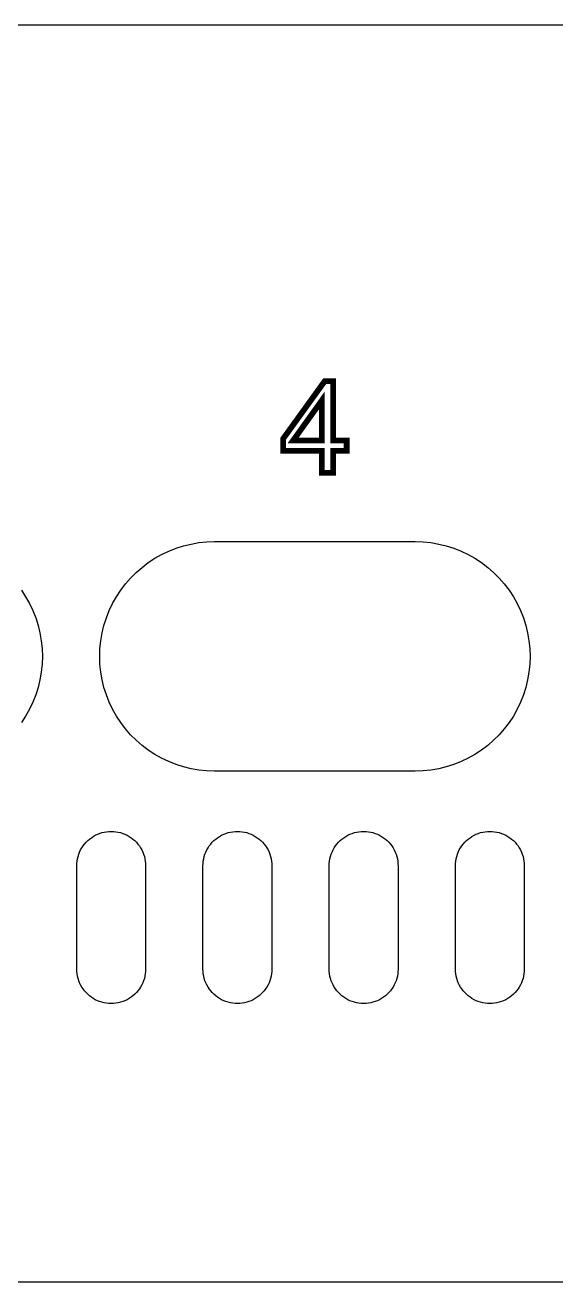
# Model space of a CAD drawing. Header units: metres. Extents: x -109 to 109, y -1 to 43.
# Drawn here: x -72.6 to -54.1, y -1.2 to 42.6 of the extents above; entities that cross this region are included whole.
import ezdxf

# ---------------------------------------------------------------- set-up
doc = ezdxf.new("R2010")
doc.units = ezdxf.units.M
doc.layers.add('CUT', color=1, linetype='Continuous')
doc.layers.add('MARK', color=5, linetype='Continuous')

msp = doc.modelspace()

# ---------------------------------------------------------------- linework, layer by layer
at = {"layer": 'CUT'}
for points in [[(-109, -1.2), (109, -1.2), (109, -1.2), (109, 42.6), (109, 42.6), (-109, 42.6), (-109, 42.6), (-109, -1.2)], [(-58.999, 16.6), (-66.001, 16.6), (-66.001, 16.6), (-66.274, 16.609), (-66.546, 16.637), (-66.815, 16.684), (-67.08, 16.748), (-67.34, 16.831), (-67.594, 16.931), (-67.841, 17.048), (-68.079, 17.182), (-68.307, 17.332), (-68.525, 17.497), (-68.731, 17.676), (-68.924, 17.869), (-69.103, 18.075), (-69.268, 18.293), (-69.418, 18.521), (-69.552, 18.759), (-69.669, 19.006), (-69.769, 19.26), (-69.852, 19.52), (-69.916, 19.785), (-69.963, 20.054), (-69.991, 20.326), (-70, 20.599), (-70, 20.599), (-70, 20.601), (-70, 20.601), (-69.991, 20.874), (-69.963, 21.146), (-69.916, 21.415), (-69.852, 21.68), (-69.769, 21.94), (-69.669, 22.194), (-69.552, 22.441), (-69.418, 22.679), (-69.268, 22.907), (-69.103, 23.125), (-68.924, 23.331), (-68.731, 23.524), (-68.525, 23.703), (-68.307, 23.868), (-68.079, 24.018), (-67.841, 24.152), (-67.594, 24.269), (-67.34, 24.369), (-67.08, 24.452), (-66.815, 24.516), (-66.546, 24.563), (-66.274, 24.591), (-66.001, 24.6), (-66.001, 24.6), (-58.999, 24.6), (-58.999, 24.6), (-58.726, 24.591), (-58.454, 24.563), (-58.185, 24.516), (-57.92, 24.452), (-57.66, 24.369), (-57.406, 24.269), (-57.159, 24.152), (-56.921, 24.018), (-56.693, 23.868), (-56.475, 23.703), (-56.269, 23.524), (-56.076, 23.331), (-55.897, 23.125), (-55.732, 22.907), (-55.582, 22.679), (-55.448, 22.441), (-55.331, 22.194), (-55.231, 21.94), (-55.148, 21.68), (-55.084, 21.415), (-55.037, 21.146), (-55.009, 20.874), (-55, 20.601), (-55, 20.601), (-55, 20.599), (-55, 20.599), (-55.009, 20.326), (-55.037, 20.054), (-55.084, 19.785), (-55.148, 19.52), (-55.231, 19.26), (-55.331, 19.006), (-55.448, 18.759), (-55.582, 18.521), (-55.732, 18.293), (-55.897, 18.075), (-56.076, 17.869), (-56.269, 17.676), (-56.475, 17.497), (-56.693, 17.332), (-56.921, 17.182), (-57.159, 17.048), (-57.406, 16.931), (-57.66, 16.831), (-57.92, 16.748), (-58.185, 16.684), (-58.454, 16.637), (-58.726, 16.609), (-58.999, 16.6)], [(-69.599, 8.5), (-69.601, 8.5), (-69.601, 8.5), (-69.683, 8.503), (-69.764, 8.511), (-69.845, 8.525), (-69.924, 8.544), (-70.003, 8.569), (-70.079, 8.599), (-70.153, 8.634), (-70.224, 8.675), (-70.292, 8.719), (-70.358, 8.769), (-70.419, 8.823), (-70.477, 8.881), (-70.531, 8.942), (-70.581, 9.008), (-70.625, 9.076), (-70.666, 9.147), (-70.701, 9.221), (-70.731, 9.297), (-70.756, 9.376), (-70.775, 9.455), (-70.789, 9.536), (-70.797, 9.617), (-70.8, 9.699), (-70.8, 9.699), (-70.8, 13.301), (-70.8, 13.301), (-70.797, 13.383), (-70.789, 13.464), (-70.775, 13.545), (-70.756, 13.624), (-70.731, 13.703), (-70.701, 13.779), (-70.666, 13.853), (-70.625, 13.924), (-70.581, 13.992), (-70.531, 14.058), (-70.477, 14.119), (-70.419, 14.177), (-70.358, 14.231), (-70.292, 14.281), (-70.224, 14.325), (-70.153, 14.366), (-70.079, 14.401), (-70.003, 14.431), (-69.924, 14.456), (-69.845, 14.475), (-69.764, 14.489), (-69.683, 14.497), (-69.601, 14.5), (-69.601, 14.5), (-69.599, 14.5), (-69.599, 14.5), (-69.517, 14.497), (-69.436, 14.489), (-69.355, 14.475), (-69.276, 14.456), (-69.197, 14.431), (-69.121, 14.401), (-69.047, 14.366), (-68.976, 14.325), (-68.908, 14.281), (-68.842, 14.231), (-68.781, 14.177), (-68.723, 14.119), (-68.669, 14.058), (-68.619, 13.992), (-68.575, 13.924), (-68.534, 13.853), (-68.499, 13.779), (-68.469, 13.703), (-68.444, 13.624), (-68.425, 13.545), (-68.411, 13.464), (-68.403, 13.383), (-68.4, 13.301), (-68.4, 13.301), (-68.4, 9.699), (-68.4, 9.699), (-68.403, 9.617), (-68.411, 9.536), (-68.425, 9.455), (-68.444, 9.376), (-68.469, 9.297), (-68.499, 9.221), (-68.534, 9.147), (-68.575, 9.076), (-68.619, 9.008), (-68.669, 8.942), (-68.723, 8.881), (-68.781, 8.823), (-68.842, 8.769), (-68.908, 8.719), (-68.976, 8.675), (-69.047, 8.634), (-69.121, 8.599), (-69.197, 8.569), (-69.276, 8.544), (-69.355, 8.525), (-69.436, 8.511), (-69.517, 8.503), (-69.599, 8.5)], [(-65.199, 8.5), (-65.201, 8.5), (-65.201, 8.5), (-65.283, 8.503), (-65.364, 8.511), (-65.445, 8.525), (-65.524, 8.544), (-65.603, 8.569), (-65.679, 8.599), (-65.753, 8.634), (-65.824, 8.675), (-65.892, 8.719), (-65.958, 8.769), (-66.019, 8.823), (-66.077, 8.881), (-66.131, 8.942), (-66.181, 9.008), (-66.225, 9.076), (-66.266, 9.147), (-66.301, 9.221), (-66.331, 9.297), (-66.356, 9.376), (-66.375, 9.455), (-66.389, 9.536), (-66.397, 9.617), (-66.4, 9.699), (-66.4, 9.699), (-66.4, 13.301), (-66.4, 13.301), (-66.397, 13.383), (-66.389, 13.464), (-66.375, 13.545), (-66.356, 13.624), (-66.331, 13.703), (-66.301, 13.779), (-66.266, 13.853), (-66.225, 13.924), (-66.181, 13.992), (-66.131, 14.058), (-66.077, 14.119), (-66.019, 14.177), (-65.958, 14.231), (-65.892, 14.281), (-65.824, 14.325), (-65.753, 14.366), (-65.679, 14.401), (-65.603, 14.431), (-65.524, 14.456), (-65.445, 14.475), (-65.364, 14.489), (-65.283, 14.497), (-65.201, 14.5), (-65.201, 14.5), (-65.199, 14.5), (-65.199, 14.5), (-65.117, 14.497), (-65.036, 14.489), (-64.955, 14.475), (-64.876, 14.456), (-64.797, 14.431), (-64.721, 14.401), (-64.647, 14.366), (-64.576, 14.325), (-64.508, 14.281), (-64.442, 14.231), (-64.381, 14.177), (-64.323, 14.119), (-64.269, 14.058), (-64.219, 13.992), (-64.175, 13.924), (-64.134, 13.853), (-64.099, 13.779), (-64.069, 13.703), (-64.044, 13.624), (-64.025, 13.545), (-64.011, 13.464), (-64.003, 13.383), (-64, 13.301), (-64, 13.301), (-64, 9.699), (-64, 9.699), (-64.003, 9.617), (-64.011, 9.536), (-64.025, 9.455), (-64.044, 9.376), (-64.069, 9.297), (-64.099, 9.221), (-64.134, 9.147), (-64.175, 9.076), (-64.219, 9.008), (-64.269, 8.942), (-64.323, 8.881), (-64.381, 8.823), (-64.442, 8.769), (-64.508, 8.719), (-64.576, 8.675), (-64.647, 8.634), (-64.721, 8.599), (-64.797, 8.569), (-64.876, 8.544), (-64.955, 8.525), (-65.036, 8.511), (-65.117, 8.503), (-65.199, 8.5)], [(-60.799, 8.5), (-60.801, 8.5), (-60.801, 8.5), (-60.883, 8.503), (-60.964, 8.511), (-61.045, 8.525), (-61.124, 8.544), (-61.203, 8.569), (-61.279, 8.599), (-61.353, 8.634), (-61.424, 8.675), (-61.492, 8.719), (-61.558, 8.769), (-61.619, 8.823), (-61.677, 8.881), (-61.731, 8.942), (-61.781, 9.008), (-61.825, 9.076), (-61.866, 9.147), (-61.901, 9.221), (-61.931, 9.297), (-61.956, 9.376), (-61.975, 9.455), (-61.989, 9.536), (-61.997, 9.617), (-62, 9.699), (-62, 9.699), (-62, 13.301), (-62, 13.301), (-61.997, 13.383), (-61.989, 13.464), (-61.975, 13.545), (-61.956, 13.624), (-61.931, 13.703), (-61.901, 13.779), (-61.866, 13.853), (-61.825, 13.924), (-61.781, 13.992), (-61.731, 14.058), (-61.677, 14.119), (-61.619, 14.177), (-61.558, 14.231), (-61.492, 14.281), (-61.424, 14.325), (-61.353, 14.366), (-61.279, 14.401), (-61.203, 14.431), (-61.124, 14.456), (-61.045, 14.475), (-60.964, 14.489), (-60.883, 14.497), (-60.801, 14.5), (-60.801, 14.5), (-60.799, 14.5), (-60.799, 14.5), (-60.717, 14.497), (-60.636, 14.489), (-60.555, 14.475), (-60.476, 14.456), (-60.397, 14.431), (-60.321, 14.401), (-60.247, 14.366), (-60.176, 14.325), (-60.108, 14.281), (-60.042, 14.231), (-59.981, 14.177), (-59.923, 14.119), (-59.869, 14.058), (-59.819, 13.992), (-59.775, 13.924), (-59.734, 13.853), (-59.699, 13.779), (-59.669, 13.703), (-59.644, 13.624), (-59.625, 13.545), (-59.611, 13.464), (-59.603, 13.383), (-59.6, 13.301), (-59.6, 13.301), (-59.6, 9.699), (-59.6, 9.699), (-59.603, 9.617), (-59.611, 9.536), (-59.625, 9.455), (-59.644, 9.376), (-59.669, 9.297), (-59.699, 9.221), (-59.734, 9.147), (-59.775, 9.076), (-59.819, 9.008), (-59.869, 8.942), (-59.923, 8.881), (-59.981, 8.823), (-60.042, 8.769), (-60.108, 8.719), (-60.176, 8.675), (-60.247, 8.634), (-60.321, 8.599), (-60.397, 8.569), (-60.476, 8.544), (-60.555, 8.525), (-60.636, 8.511), (-60.717, 8.503), (-60.799, 8.5)], [(-56.399, 8.5), (-56.401, 8.5), (-56.401, 8.5), (-56.483, 8.503), (-56.564, 8.511), (-56.645, 8.525), (-56.724, 8.544), (-56.803, 8.569), (-56.879, 8.599), (-56.953, 8.634), (-57.024, 8.675), (-57.092, 8.719), (-57.158, 8.769), (-57.219, 8.823), (-57.277, 8.881), (-57.331, 8.942), (-57.381, 9.008), (-57.425, 9.076), (-57.466, 9.147), (-57.501, 9.221), (-57.531, 9.297), (-57.556, 9.376), (-57.575, 9.455), (-57.589, 9.536), (-57.597, 9.617), (-57.6, 9.699), (-57.6, 9.699), (-57.6, 13.301), (-57.6, 13.301), (-57.597, 13.383), (-57.589, 13.464), (-57.575, 13.545), (-57.556, 13.624), (-57.531, 13.703), (-57.501, 13.779), (-57.466, 13.853), (-57.425, 13.924), (-57.381, 13.992), (-57.331, 14.058), (-57.277, 14.119), (-57.219, 14.177), (-57.158, 14.231), (-57.092, 14.281), (-57.024, 14.325), (-56.953, 14.366), (-56.879, 14.401), (-56.803, 14.431), (-56.724, 14.456), (-56.645, 14.475), (-56.564, 14.489), (-56.483, 14.497), (-56.401, 14.5), (-56.401, 14.5), (-56.399, 14.5), (-56.399, 14.5), (-56.317, 14.497), (-56.236, 14.489), (-56.155, 14.475), (-56.076, 14.456), (-55.997, 14.431), (-55.921, 14.401), (-55.847, 14.366), (-55.776, 14.325), (-55.708, 14.281), (-55.642, 14.231), (-55.581, 14.177), (-55.523, 14.119), (-55.469, 14.058), (-55.419, 13.992), (-55.375, 13.924), (-55.334, 13.853), (-55.299, 13.779), (-55.269, 13.703), (-55.244, 13.624), (-55.225, 13.545), (-55.211, 13.464), (-55.203, 13.383), (-55.2, 13.301), (-55.2, 13.301), (-55.2, 9.699), (-55.2, 9.699), (-55.203, 9.617), (-55.211, 9.536), (-55.225, 9.455), (-55.244, 9.376), (-55.269, 9.297), (-55.299, 9.221), (-55.334, 9.147), (-55.375, 9.076), (-55.419, 9.008), (-55.469, 8.942), (-55.523, 8.881), (-55.581, 8.823), (-55.642, 8.769), (-55.708, 8.719), (-55.776, 8.675), (-55.847, 8.634), (-55.921, 8.599), (-55.997, 8.569), (-56.076, 8.544), (-56.155, 8.525), (-56.236, 8.511), (-56.317, 8.503), (-56.399, 8.5)]]:
    msp.add_lwpolyline(points, close=True, dxfattribs=at)
msp.add_lwpolyline([(-72.732, 22.907), (-72.582, 22.679), (-72.448, 22.441), (-72.331, 22.194), (-72.231, 21.94), (-72.148, 21.68), (-72.084, 21.415), (-72.037, 21.146), (-72.009, 20.874), (-72, 20.601), (-72, 20.601), (-72, 20.599), (-72, 20.599), (-72.009, 20.326), (-72.037, 20.054), (-72.084, 19.785), (-72.148, 19.52), (-72.231, 19.26), (-72.331, 19.006), (-72.448, 18.759), (-72.582, 18.521), (-72.732, 18.293)], dxfattribs=at)
at = {"layer": 'MARK', "const_width": 0.2}
for points in [[(-62.262, 27.765), (-62.262, 27.695), (-62.262, 27.626), (-62.262, 27.556), (-62.262, 27.487), (-62.262, 27.417), (-62.262, 27.348), (-62.262, 27.278), (-62.262, 27.209), (-62.262, 27.139), (-62.262, 27.07), (-62.262, 27), (-62.262, 27), (-62.226, 27), (-62.19, 27), (-62.154, 27), (-62.118, 27), (-62.082, 27), (-62.046, 27), (-62.01, 27), (-61.974, 27), (-61.938, 27), (-61.902, 27), (-61.866, 27), (-61.866, 27), (-61.866, 27.07), (-61.866, 27.139), (-61.866, 27.209), (-61.866, 27.278), (-61.866, 27.348), (-61.866, 27.417), (-61.866, 27.487), (-61.866, 27.556), (-61.866, 27.626), (-61.866, 27.695), (-61.866, 27.765), (-61.866, 27.765), (-61.823, 27.765), (-61.78, 27.765), (-61.737, 27.765), (-61.694, 27.765), (-61.651, 27.765), (-61.608, 27.765), (-61.565, 27.765), (-61.522, 27.765), (-61.479, 27.765), (-61.436, 27.765), (-61.393, 27.765), (-61.393, 27.765), (-61.393, 27.797), (-61.393, 27.83), (-61.393, 27.862), (-61.393, 27.894), (-61.393, 27.927), (-61.393, 27.959), (-61.393, 27.991), (-61.393, 28.024), (-61.393, 28.056), (-61.393, 28.088), (-61.393, 28.121), (-61.393, 28.121), (-61.436, 28.121), (-61.479, 28.121), (-61.522, 28.121), (-61.565, 28.121), (-61.608, 28.121), (-61.651, 28.121), (-61.694, 28.121), (-61.737, 28.121), (-61.78, 28.121), (-61.823, 28.121), (-61.866, 28.121), (-61.866, 28.121), (-61.866, 28.309), (-61.866, 28.497), (-61.866, 28.685), (-61.866, 28.873), (-61.866, 29.061), (-61.866, 29.25), (-61.866, 29.438), (-61.866, 29.626), (-61.866, 29.814), (-61.866, 30.002), (-61.866, 30.191), (-61.866, 30.191), (-61.892, 30.191), (-61.919, 30.191), (-61.945, 30.191), (-61.972, 30.191), (-61.998, 30.191), (-62.025, 30.191), (-62.052, 30.191), (-62.078, 30.191), (-62.105, 30.191), (-62.131, 30.191), (-62.158, 30.191), (-62.158, 30.191), (-62.29, 30.008), (-62.421, 29.826), (-62.553, 29.643), (-62.685, 29.461), (-62.817, 29.278), (-62.948, 29.096), (-63.08, 28.913), (-63.212, 28.731), (-63.344, 28.548), (-63.475, 28.366), (-63.607, 28.184), (-63.607, 28.184), (-63.607, 28.145), (-63.607, 28.107), (-63.607, 28.069), (-63.607, 28.031), (-63.607, 27.993), (-63.607, 27.955), (-63.607, 27.917), (-63.607, 27.879), (-63.607, 27.841), (-63.607, 27.803), (-63.607, 27.765), (-63.607, 27.765), (-63.485, 27.765), (-63.362, 27.765), (-63.24, 27.765), (-63.118, 27.765), (-62.995, 27.765), (-62.873, 27.765), (-62.751, 27.765), (-62.628, 27.765), (-62.506, 27.765), (-62.384, 27.765), (-62.262, 27.765)], [(-62.262, 28.121), (-62.352, 28.121), (-62.443, 28.121), (-62.534, 28.121), (-62.625, 28.121), (-62.716, 28.121), (-62.806, 28.121), (-62.897, 28.121), (-62.988, 28.121), (-63.079, 28.121), (-63.17, 28.121), (-63.261, 28.121), (-63.261, 28.121), (-63.17, 28.247), (-63.079, 28.374), (-62.988, 28.501), (-62.897, 28.628), (-62.806, 28.755), (-62.716, 28.881), (-62.625, 29.008), (-62.534, 29.135), (-62.443, 29.262), (-62.352, 29.389), (-62.262, 29.516), (-62.262, 29.516), (-62.262, 29.389), (-62.262, 29.262), (-62.262, 29.135), (-62.262, 29.008), (-62.262, 28.881), (-62.262, 28.755), (-62.262, 28.628), (-62.262, 28.501), (-62.262, 28.374), (-62.262, 28.247), (-62.262, 28.121)]]:
    msp.add_lwpolyline(points, close=True, dxfattribs=at)

doc.saveas('drawing.dxf')
